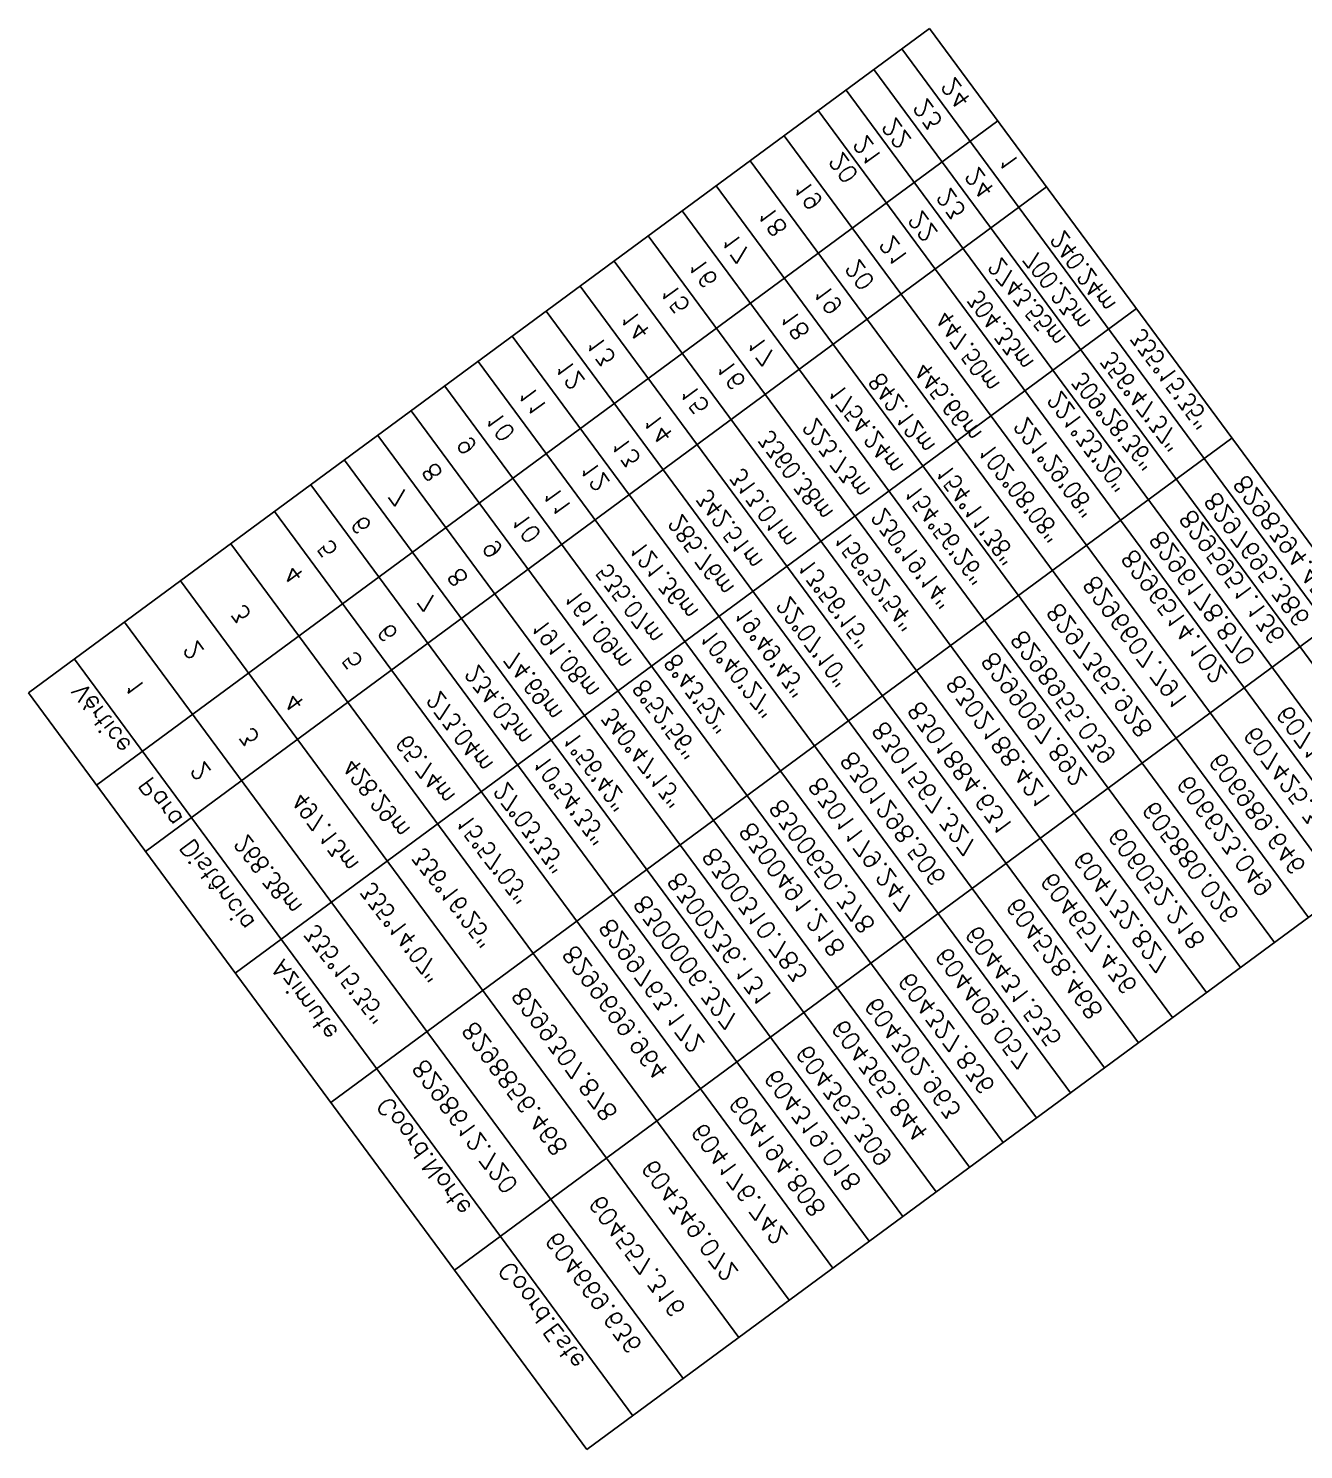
# Model space of a CAD drawing. Extents: x -23785941 to 8798891, y -8418521 to 21897894.
# Drawn here: x -2628745 to -2389078, y 3921623 to 4188841 of the extents above; entities that cross this region are included whole.
import ezdxf
from ezdxf.enums import TextEntityAlignment as Align

# ---------------------------------------------------------------- set-up
doc = ezdxf.new("R2010")
doc.units = 0
doc.header["$MEASUREMENT"] = 0
doc.layers.get('0').update_dxf_attribs({"linetype": 'CONTINUOUS'})
for name, color, linetype in [('FOLHA', 13, 'CONTINUOUS'), ('REG120_280', 4, 'CONTINUOUS'), ('REG60_100', 2, 'CONTINUOUS')]:
    doc.layers.add(name, color=color, linetype=linetype)
doc.styles.add('1_5MM', font='romans.shx', dxfattribs={"height": 6})

# ---------------------------------------------------------------- blocks, each defined once
blk = doc.blocks.new('A$C3D774E76')
at = {"layer": 'FOLHA', "ltscale": 1.5}
for p, q in [((-20185.46, -1237.62), (-20185.46, -2001.26)), ((-20185.46, -1237.62), (-19450.33, -1237.62)), ((-20095.83, -1237.62), (-20095.83, -2001.26)), ((-20031.4, -1237.62), (-20031.4, -2001.26)), ((-19913.23, -1237.62), (-19913.23, -2001.26)), ((-19787.4, -1237.62), (-19787.4, -2001.26)), ((-19624.65, -1237.62), (-19624.65, -2001.26)), ((-19450.33, -1237.62), (-19450.33, -2001.26)), ((-20185.46, -1276.55), (-19450.33, -1276.55)), ((-20185.46, -1319.15), (-19450.33, -1319.15)), ((-20185.46, -1366.55), (-19450.33, -1366.55)), ((-20185.46, -1409.15), (-19450.33, -1409.15)), ((-20185.46, -1446.02), (-19450.33, -1446.02)), ((-20185.46, -1476.97), (-19450.33, -1476.97)), ((-20185.46, -1505.31), (-19450.33, -1505.31)), ((-20185.46, -1533.65), (-19450.33, -1533.65)), ((-20185.46, -1561.99), (-19450.33, -1561.99)), ((-20185.46, -1590.33), (-19450.33, -1590.33)), ((-20185.46, -1618.67), (-19450.33, -1618.67)), ((-20185.46, -1618.67), (-19450.33, -1618.67)), ((-20185.46, -1647.48), (-19450.33, -1647.48)), ((-20185.46, -1676.3), (-19450.33, -1676.3)), ((-20185.46, -1705.12), (-19450.33, -1705.12)), ((-20185.46, -1733.93), (-19450.33, -1733.93)), ((-20185.46, -1762.75), (-19450.33, -1762.75)), ((-20185.46, -1791.56), (-19450.33, -1791.56)), ((-20185.46, -1820.38), (-19450.33, -1820.38)), ((-20185.46, -1849.19), (-19450.33, -1849.19)), ((-20185.46, -1878.01), (-19450.33, -1878.01)), ((-20185.46, -1906.82), (-19450.33, -1906.82)), ((-20185.46, -1930.43), (-19450.33, -1930.43)), ((-20185.46, -1954.04), (-19450.33, -1954.04)), ((-20185.46, -1977.65), (-19450.33, -1977.65)), ((-20185.46, -2001.26), (-19450.33, -2001.26))]:
    blk.add_line(p, q, dxfattribs=at)
at = {"layer": 'REG120_280', "ltscale": 1.5, "char_height": 12, "attachment_point": 1, "style": '1_5MM'}
for s, insert, width in [('Para', (-20076.69, -1259.92), 104.775), ('Distância', (-20018.56, -1257.3), 293.743), ('Azimute', (-19899.92, -1258.42), 310.582), ('Vértice', (-20166.27, -1261.11), 168.388), ('Coord.Norte', (-19764.8, -1260.67), 336.266), ('Coord.Este', (-19604.86, -1260.74), 299.415)]:
    blk.add_mtext(s, dxfattribs=dict(at, insert=insert, width=width))
at = {"layer": 'REG60_100', "ltscale": 1.5, "style": '1_5MM'}
for s, rotation, p in [('268.38m  335%%d15\'35"', 358.63094, (-19905.74, -1296.54)), ('497.13m  335°14\'07"', 359.2254, (-19906.28, -1344.56)), ('428.29m  336°16\'25"', 358.93491, (-19903.89, -1386.73)), ('65.74m  15°57\'03"', 359.19409, (-19904.23, -1424.97)), ('273.04m  27°03\'33"', 0.06908, (-19911.96, -1458.32)), ('234.03m  10°54\'33"', 359.23081, (-19910.75, -1491.04)), ('74.69m  1%%d56\'42"', 0.15857, (-19911.9, -1517.18)), ('191.08m  340°47\'13"', 358.7871, (-19903.92, -1547.17)), ('161.09m  8%%d52\'56"', 359.42786, (-19917.34, -1576.11)), ('535.07m  8%%d43\'52"', 359.39159, (-19918.84, -1603.8)), ('121.36m  10%%d40\'27"', 358.12463, (-19912.53, -1633.4)), ('285.76m  19%%d49\'43" ', 0.45174, (-19906.98, -1661.92)), ('342.51m   22%%d07\'10"', 359.70602, (-19906.01, -1688.54)), ('313.01m  13%%d56\'15"', 359.3903, (-19911.83, -1715.97)), ('3360.38m  156°52\'54"', 359.40387, (-19912.4, -1746.95)), ('223.73m  230%%d19\'14" ', 359.23946, (-19900.07, -1776.47)), ('1754.24m  154°56\'26" ', 359.38641, (-19904.74, -1804.39)), ('842.12m  154°11\'38" ', 359.99494, (-19897.88, -1829.96)), ('     445.66m', 358.90473, (-19964.27, -1859.41)), ('102%%d08\'08"', 358.65283, (-19851.28, -1862.74)), ('447.50m', 1.5246, (-19964.76, -1891.18)), ('221%%d29\'08"', 358.98098, (-19851.03, -1892.14)), ('304.33m', 359.76232, (-19962.61, -1917.48)), ('221%%d33\'20"', 359.56264, (-19851.86, -1920.88)), ('2743.55m', 357.49191, (-19967.86, -1943.41)), ('309%%d28\'36"', 357.49191, (-19852.84, -1943.1)), ('700.23m', 359.27599, (-19961.49, -1964.77)), ('356%%d47\'37"', 359.27599, (-19852.6, -1966.19)), ('240.24m', 0.84612, (-19961.28, -1986.78)), ('335%%d15\'35"', 359.87319, (-19853.22, -1991.44))]:
    blk.add_text(s, height=12, rotation=rotation, dxfattribs=at).set_placement(p, align=Align.MIDDLE)
at = {"layer": 'REG60_100', "ltscale": 1.5, "char_height": 12, "style": '1_5MM'}
for s, insert, width, attachment_point in [('1', (-20139.67, -1298.42), 43.462, 5), ('2', (-20062.31, -1294.27), 84.103, 1), ('8298612.720', (-19771.96, -1295.49), 345.479, 1), ('604669.636', (-19602.1, -1298.86), 327.053, 1), ('3', (-20061.5, -1334.92), 55.074, 1), ('604557.316', (-19604.83, -1337.52), 327.053, 1), ('2', (-20141.7, -1339.35), 84.103, 1), ('8298856.468', (-19772.72, -1338.12), 290.202, 1), ('4', (-20062.31, -1373.39), 57.977, 1), ('3', (-20142.75, -1380.27), 55.074, 1), ('8299307.878', (-19771.4, -1379.46), 304.021, 1), ('604349.072', (-19602.86, -1380.84), 327.053, 1), ('4', (-20143.02, -1424.88), 57.977, 1), ('5', (-20061.35, -1422.35), 124.827, 1), ('8299699.964', (-19774.03, -1424.1), 322.447, 1), ('604176.742', (-19602.86, -1422.85), 313.234, 1), ('5', (-20143.23, -1454.02), 124.827, 1), ('6', (-20062.76, -1453.03), 37.656, 1), ('8299763.172', (-19773.94, -1454.91), 304.021, 1), ('604194.808', (-19602.78, -1454.98), 285.596, 1), ('6', (-20142.87, -1482.09), 37.656, 1), ('7', (-20063.32, -1487.43), 52.171, 1), ('8300006.327', (-19772.63, -1483.45), 313.234, 1), ('604319.018', (-19602.74, -1484.79), 280.989, 1), ('8300236.131', (-19771.28, -1511.27), 299.415, 1), ('604363.309', (-19603.41, -1511.98), 317.84, 1), ('7', (-20143.15, -1514.37), 52.171, 1), ('8', (-20064.93, -1513.91), 174.178, 1), ('8300310.783', (-19770.68, -1540.41), 308.627, 1), ('8', (-20142.95, -1542.43), 174.178, 1), ('9', (-20066.45, -1544.63), 113.215, 1), ('604365.844', (-19602.74, -1541.82), 299.415, 1), ('604302.963', (-19601.47, -1569.01), 304.021, 1), ('9', (-20143.45, -1572.3), 113.215, 1), ('10', (-20070.26, -1571.51), 145.148, 1), ('8300491.218', (-19769.33, -1570.89), 327.053, 1), ('10', (-20146.19, -1598.37), 145.148, 1), ('11', (-20072.42, -1599.45), 124.827, 1), ('8300650.378', (-19770.04, -1596.77), 317.84, 1), ('604327.836', (-19601.47, -1597.48), 290.202, 1), ('11', (-20147, -1626.63), 124.827, 1), ('8301179.247', (-19765.72, -1627.26), 290.202, 1), ('604409.057', (-19600.08, -1627.96), 248.744, 1), ('12', (-20071.02, -1630.16), 136.439, 1), ('12', (-20146.43, -1657.63), 136.439, 1), ('13', (-20071.82, -1657.14), 119.021, 1), ('8301298.506', (-19767.1, -1655.12), 317.84, 1), ('604431.535', (-19599.88, -1653.2), 308.627, 1), ('13', (-20146.95, -1684.27), 119.021, 1), ('14', (-20071.75, -1684.23), 145.148, 1), (' 8301567.327', (-19780.76, -1684.64), 290.202, 1), ('604528.468', (-19598.5, -1687.01), 276.383, 1), ('14', (-20147.45, -1713.37), 145.148, 1), ('8301884.631', (-19767.42, -1712.36), 294.808, 1), ('15', (-20072.94, -1715.97), 145.148, 1), ('604657.436', (-19598.3, -1716.13), 271.776, 1), ('8302188.421', (-19766.07, -1744.25), 304.021, 1), ('604732.827', (-19596.56, -1742.98), 294.808, 1), ('15', (-20145.24, -1746.06), 145.148, 1), ('16', (-20071.6, -1746.04), 110.313, 1), ('16', (-20148.69, -1771.93), 110.313, 1), ('17', (-20072.47, -1772.47), 104.507, 1), ('8299097.892', (-19764.23, -1772.8), 299.415, 1), ('606052.218', (-19595.3, -1771.51), 290.202, 1), ('17', (-20148.96, -1800.21), 104.507, 1), ('18', (-20073.32, -1801.21), 110.313, 1), ('8298955.039', (-19764.17, -1797.69), 299.415, 1), ('605880.026', (-19596, -1800.75), 285.596, 1), ('18', (-20148.86, -1830.82), 110.313, 1), ('19', (-20073.72, -1829.68), 104.507, 1), ('8297365.928', (-19764.68, -1828.42), 244.138, 1), ('606623.049', (-19596.27, -1830.17), 327.053, 1), ('19', (-20148.73, -1861.07), 104.507, 1), ('20', (-20074.59, -1856.94), 113.216, 1), ('8296607.791', (-19765.1, -1859.48), 317.84, 1), ('606989.646', (-19595.43, -1856.97), 317.84, 1), ('21', (-20073.72, -1885.29), 98.701, 1), ('607425.346', (-19596.07, -1886.59), 304.021, 1), ('20', (-20149.57, -1891.34), 113.216, 1), ('8296514.102', (-19763.83, -1891.12), 290.202, 1), ('21', (-20148.91, -1911.49), 98.701, 1), ('22', (-20075.87, -1911.21), 107.41, 1), ('8296178.870', (-19762.62, -1914.14), 294.808, 1), ('607128.909', (-19593.98, -1913.03), 290.202, 1), ('22', (-20146.67, -1934.41), 107.41, 1), ('23', (-20077.01, -1935.89), 110.313, 1), ('8295951.136', (-19761.82, -1939.06), 290.202, 1), ('23', (-20144.16, -1959.32), 110.313, 1), ('24', (-20077.01, -1959.91), 113.216, 1), ('8297695.386', (-19761.43, -1959.8), 257.957, 1), ('24', (-20144.53, -1983.27), 113.216, 1), ('1', (-20064.53, -1990.59), 43.462, 5), ('8298394.452', (-19758.61, -1982.74), 262.564, 1)]:
    blk.add_mtext(s, dxfattribs=dict(at, insert=insert, width=width, attachment_point=attachment_point))

msp = doc.modelspace()

# ---------------------------------------------------------------- block references
at = {"linetype": 'Continuous', "xscale": 240.4782668173248, "yscale": -275.6364145158877, "zscale": 240.4782668173248, "rotation": 306.4169145854838}
msp.add_blockref('A$C3D774E76', (-21555, -44868), dxfattribs=at)

doc.saveas('drawing.dxf')
